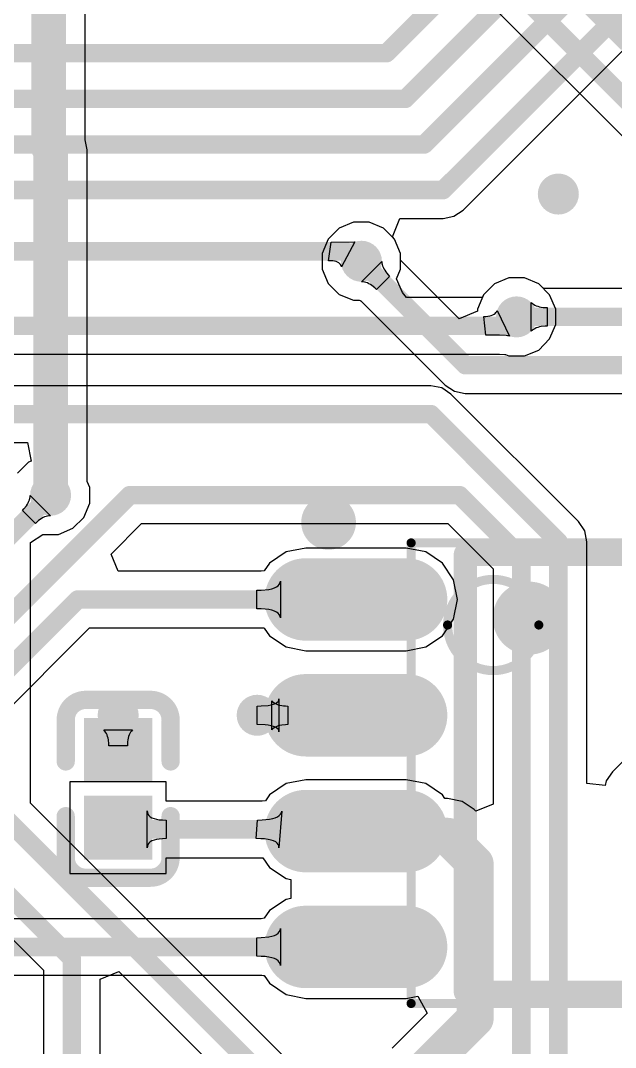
# Model space of a CAD drawing. Header units: millimetres. Extents: x -27 to 79, y -14 to 66.
# Drawn here: x 52.73 to 59.25, y 8.75 to 20.01 of the extents above; entities that cross this region are included whole.
import ezdxf

# ---------------------------------------------------------------- set-up
doc = ezdxf.new("R2010")
doc.units = ezdxf.units.MM
for name, color, linetype in [('BottomLayer', 5, 'Continuous'), ('Mechanical13', 56, 'Continuous'), ('TopLayer', 1, 'Continuous'), ('TopOverlay', 2, 'Continuous'), ('TopPaste', 8, 'Continuous'), ('TopSolder', 216, 'Continuous'), ('ViaHoleLayer', 16, 'Continuous')]:
    doc.layers.add(name, color=color, linetype=linetype)

msp = doc.modelspace()

# ---------------------------------------------------------------- hatches: boundary and pattern name
at = {"layer": 'BottomLayer'}
h = msp.add_hatch(color=5, dxfattribs=at)
edge = h.paths.add_edge_path()
edge.add_arc((58.622, 18.109), 0.225, 0, 360)
h = msp.add_hatch(color=5, dxfattribs=at)
edge = h.paths.add_edge_path()
edge.add_arc((56.463, 17.372), 0.225, 0, 360)
h = msp.add_hatch(color=5, dxfattribs=at)
edge = h.paths.add_edge_path()
edge.add_arc((58.164, 16.762), 0.225, 0, 360)
h = msp.add_hatch(color=5, dxfattribs=at)
edge = h.paths.add_edge_path()
edge.add_arc((53.055, 14.807), 0.225, 0, 360)
h = msp.add_hatch(color=5, dxfattribs=at)
edge = h.paths.add_edge_path()
edge.add_arc((53.796, 12.394), 0.225, 0, 360)
h = msp.add_hatch(color=5, dxfattribs=at)
edge = h.paths.add_edge_path()
edge.add_arc((55.32, 12.394), 0.225, 0, 360)
at = {"layer": 'TopLayer'}
h = msp.add_hatch(color=1, dxfattribs=at)
edge = h.paths.add_edge_path()
edge.add_arc((58.622, 18.109), 0.225, 0, 360)
h = msp.add_hatch(color=1, dxfattribs=at)
edge = h.paths.add_edge_path()
edge.add_arc((56.463, 17.372), 0.225, 0, 360)
h = msp.add_hatch(color=1, dxfattribs=at)
edge = h.paths.add_edge_path()
edge.add_arc((58.164, 16.762), 0.225, 0, 360)
h = msp.add_hatch(color=1, dxfattribs=at)
edge = h.paths.add_edge_path()
edge.add_arc((53.055, 14.807), 0.225, 0, 360)
h = msp.add_hatch(color=1, dxfattribs=at)
edge = h.paths.add_edge_path()
edge.add_arc((56.953, 13.664), 0.35, 270, 450)
edge.add_line((56.953, 14.014), (55.853, 14.014))
edge.add_arc((55.853, 13.664), 0.35, 90, 270)
edge.add_line((55.853, 13.314), (56.953, 13.314))
h = msp.add_hatch(color=1, dxfattribs=at)
edge = h.paths.add_edge_path()
edge.add_arc((56.953, 12.394), 0.35, 270, 450)
edge.add_line((56.953, 12.744), (55.853, 12.744))
edge.add_arc((55.853, 12.394), 0.35, 90, 270)
edge.add_line((55.853, 12.044), (56.953, 12.044))
h = msp.add_hatch(color=1, dxfattribs=at)
edge = h.paths.add_edge_path()
edge.add_arc((53.796, 12.394), 0.225, 0, 360)
h = msp.add_hatch(color=1, dxfattribs=at)
edge = h.paths.add_edge_path()
edge.add_arc((55.32, 12.394), 0.225, 0, 360)
for points in [[(54.121, 12.313), (54.121, 11.713), (53.471, 11.713), (53.471, 12.313)], [(54.121, 11.463), (54.121, 10.863), (53.471, 10.863), (53.471, 11.463)]]:
    msp.add_hatch(color=1, dxfattribs=at).paths.add_polyline_path(points)
h = msp.add_hatch(color=1, dxfattribs=at)
edge = h.paths.add_edge_path()
edge.add_arc((56.953, 11.124), 0.35, 270, 450)
edge.add_line((56.953, 11.474), (55.853, 11.474))
edge.add_arc((55.853, 11.124), 0.35, 90, 270)
edge.add_line((55.853, 10.774), (56.953, 10.774))
h = msp.add_hatch(color=1, dxfattribs=at)
edge = h.paths.add_edge_path()
edge.add_arc((56.953, 9.854), 0.35, 270, 450)
edge.add_line((56.953, 10.204), (55.853, 10.204))
edge.add_arc((55.853, 9.854), 0.35, 90, 270)
edge.add_line((55.853, 9.504), (56.953, 9.504))
at = {"layer": 'TopPaste'}
h = msp.add_hatch(color=8, dxfattribs=at)
edge = h.paths.add_edge_path()
edge.add_arc((56.953, 13.664), 0.35, 270, 450)
edge.add_line((56.953, 14.014), (55.853, 14.014))
edge.add_arc((55.853, 13.664), 0.35, 90, 270)
edge.add_line((55.853, 13.314), (56.953, 13.314))
h = msp.add_hatch(color=8, dxfattribs=at)
edge = h.paths.add_edge_path()
edge.add_arc((56.953, 12.394), 0.35, 270, 450)
edge.add_line((56.953, 12.744), (55.853, 12.744))
edge.add_arc((55.853, 12.394), 0.35, 90, 270)
edge.add_line((55.853, 12.044), (56.953, 12.044))
for points in [[(54.121, 12.313), (54.121, 11.713), (53.471, 11.713), (53.471, 12.313)], [(54.121, 11.463), (54.121, 10.863), (53.471, 10.863), (53.471, 11.463)]]:
    msp.add_hatch(color=8, dxfattribs=at).paths.add_polyline_path(points)
h = msp.add_hatch(color=8, dxfattribs=at)
edge = h.paths.add_edge_path()
edge.add_arc((56.953, 11.124), 0.35, 270, 450)
edge.add_line((56.953, 11.474), (55.853, 11.474))
edge.add_arc((55.853, 11.124), 0.35, 90, 270)
edge.add_line((55.853, 10.774), (56.953, 10.774))
h = msp.add_hatch(color=8, dxfattribs=at)
edge = h.paths.add_edge_path()
edge.add_arc((56.953, 9.854), 0.35, 270, 450)
edge.add_line((56.953, 10.204), (55.853, 10.204))
edge.add_arc((55.853, 9.854), 0.35, 90, 270)
edge.add_line((55.853, 9.504), (56.953, 9.504))
at = {"layer": 'TopSolder'}
h = msp.add_hatch(color=216, dxfattribs=at)
edge = h.paths.add_edge_path()
edge.add_arc((56.953, 13.664), 0.452, 270, 450)
edge.add_line((56.953, 14.115), (55.853, 14.115))
edge.add_arc((55.853, 13.664), 0.452, 90, 270)
edge.add_line((55.853, 13.212), (56.953, 13.212))
h = msp.add_hatch(color=216, dxfattribs=at)
edge = h.paths.add_edge_path()
edge.add_arc((56.953, 12.394), 0.452, 270, 450)
edge.add_line((56.953, 12.845), (55.853, 12.845))
edge.add_arc((55.853, 12.394), 0.452, 90, 270)
edge.add_line((55.853, 11.942), (56.953, 11.942))
for points in [[(54.171, 12.363), (54.171, 11.662), (53.42, 11.662), (53.42, 12.363)], [(54.171, 11.513), (54.171, 10.812), (53.42, 10.812), (53.42, 11.513)]]:
    msp.add_hatch(color=216, dxfattribs=at).paths.add_polyline_path(points)
h = msp.add_hatch(color=216, dxfattribs=at)
edge = h.paths.add_edge_path()
edge.add_arc((56.953, 11.124), 0.452, 270, 450)
edge.add_line((56.953, 11.575), (55.853, 11.575))
edge.add_arc((55.853, 11.124), 0.452, 90, 270)
edge.add_line((55.853, 10.672), (56.953, 10.672))
h = msp.add_hatch(color=216, dxfattribs=at)
edge = h.paths.add_edge_path()
edge.add_arc((56.953, 9.854), 0.452, 270, 450)
edge.add_line((56.953, 10.305), (55.853, 10.305))
edge.add_arc((55.853, 9.854), 0.452, 90, 270)
edge.add_line((55.853, 9.402), (56.953, 9.402))
at = {"layer": 'ViaHoleLayer'}
h = msp.add_hatch(color=16, dxfattribs=at)
edge = h.paths.add_edge_path()
edge.add_arc((58.622, 18.109), 0.1, 0, 360)
h = msp.add_hatch(color=16, dxfattribs=at)
edge = h.paths.add_edge_path()
edge.add_arc((56.463, 17.372), 0.1, 0, 360)
h = msp.add_hatch(color=16, dxfattribs=at)
edge = h.paths.add_edge_path()
edge.add_arc((58.164, 16.762), 0.1, 0, 360)
h = msp.add_hatch(color=16, dxfattribs=at)
edge = h.paths.add_edge_path()
edge.add_arc((53.055, 14.807), 0.1, 0, 360)
h = msp.add_hatch(color=16, dxfattribs=at)
edge = h.paths.add_edge_path()
edge.add_arc((53.796, 12.394), 0.1, 0, 360)
h = msp.add_hatch(color=16, dxfattribs=at)
edge = h.paths.add_edge_path()
edge.add_arc((55.32, 12.394), 0.1, 0, 360)

# ---------------------------------------------------------------- linework, layer by layer
at = {"layer": 'BottomLayer'}
for p, q in [((53.435, 18.704), (53.435, 22.554)), ((57.35, 20.719), (59.821, 18.248)), ((53.457, 18.595), (53.435, 18.704)), ((53.457, 14.956), (53.457, 18.595)), ((56.377, 17.8), (56.22, 17.735)), ((56.548, 17.8), (56.377, 17.8)), ((56.705, 17.735), (56.548, 17.8)), ((56.22, 17.735), (56.1, 17.615)), ((56.826, 17.615), (56.705, 17.735)), ((56.1, 17.615), (56.034, 17.457)), ((56.891, 17.457), (56.826, 17.615)), ((56.034, 17.457), (56.034, 17.287)), ((56.891, 17.394), (56.891, 17.457)), ((56.465, 17.147), (56.688, 17.37)), ((56.688, 17.37), (56.688, 17.354)), ((56.688, 17.354), (56.691, 17.338)), ((56.893, 17.386), (56.891, 17.394)), ((56.893, 17.385), (56.893, 17.386)), ((56.893, 17.384), (56.893, 17.385)), ((56.894, 17.383), (56.893, 17.384)), ((56.894, 17.382), (56.894, 17.383)), ((56.897, 17.377), (56.894, 17.382)), ((56.899, 17.375), (56.897, 17.377)), ((57.533, 16.741), (56.899, 17.375)), ((56.034, 17.287), (56.1, 17.129)), ((56.691, 17.338), (56.695, 17.322)), ((56.695, 17.322), (56.701, 17.306)), ((56.701, 17.306), (56.708, 17.29)), ((56.708, 17.29), (56.718, 17.273)), ((56.718, 17.273), (56.729, 17.257)), ((56.729, 17.257), (56.741, 17.24)), ((56.741, 17.24), (56.756, 17.223)), ((56.1, 17.129), (56.22, 17.009)), ((56.481, 17.146), (56.465, 17.147)), ((56.496, 17.144), (56.481, 17.146)), ((56.512, 17.14), (56.496, 17.144)), ((56.529, 17.134), (56.512, 17.14)), ((56.545, 17.126), (56.529, 17.134)), ((56.561, 17.117), (56.545, 17.126)), ((56.578, 17.106), (56.561, 17.117)), ((56.772, 17.206), (56.628, 17.063)), ((56.756, 17.223), (56.772, 17.206)), ((57.922, 17.125), (57.801, 17.005)), ((58.079, 17.191), (57.922, 17.125)), ((58.25, 17.191), (58.079, 17.191)), ((58.407, 17.125), (58.25, 17.191)), ((58.451, 17.081), (58.407, 17.125)), ((56.22, 17.009), (56.377, 16.944)), ((56.611, 17.079), (56.578, 17.106)), ((56.628, 17.063), (56.611, 17.079)), ((57.801, 17.005), (57.736, 16.848)), ((58.459, 17.077), (58.451, 17.081)), ((58.459, 17.076), (58.459, 17.077)), ((58.46, 17.076), (58.459, 17.076)), ((58.461, 17.075), (58.46, 17.076)), ((58.463, 17.075), (58.461, 17.075)), ((58.468, 17.074), (58.463, 17.075)), ((58.47, 17.073), (58.468, 17.074)), ((61.922, 17.073), (58.47, 17.073)), ((56.377, 16.944), (56.44, 16.944)), ((56.44, 16.944), (56.449, 16.942)), ((56.449, 16.942), (56.449, 16.942)), ((56.449, 16.942), (56.45, 16.941)), ((56.45, 16.941), (56.452, 16.941)), ((56.452, 16.941), (56.453, 16.94)), ((56.453, 16.94), (56.455, 16.939)), ((56.455, 16.939), (56.462, 16.934)), ((56.462, 16.934), (57.382, 16.013)), ((58.325, 16.605), (58.325, 16.92)), ((58.325, 16.92), (58.337, 16.909)), ((58.337, 16.909), (58.35, 16.9)), ((58.35, 16.9), (58.364, 16.891)), ((58.364, 16.891), (58.379, 16.884)), ((57.736, 16.825), (57.533, 16.741)), ((57.736, 16.848), (57.736, 16.825)), ((58.379, 16.884), (58.396, 16.878)), ((58.396, 16.878), (58.414, 16.873)), ((58.414, 16.873), (58.434, 16.869)), ((58.434, 16.869), (58.455, 16.866)), ((58.455, 16.866), (58.477, 16.865)), ((58.477, 16.865), (58.5, 16.864)), ((58.5, 16.864), (58.5, 16.661)), ((58.337, 16.616), (58.325, 16.605)), ((58.35, 16.625), (58.337, 16.616)), ((58.364, 16.633), (58.35, 16.625)), ((58.379, 16.641), (58.364, 16.633)), ((58.396, 16.647), (58.379, 16.641)), ((58.414, 16.652), (58.396, 16.647)), ((58.434, 16.656), (58.414, 16.652)), ((58.477, 16.66), (58.434, 16.656)), ((58.5, 16.661), (58.477, 16.66)), ((57.382, 16.013), (57.483, 15.946)), ((57.483, 15.946), (57.602, 15.922)), ((57.602, 15.922), (63.922, 15.922)), ((53.484, 14.892), (53.457, 14.956)), ((53.484, 14.721), (53.484, 14.892)), ((53.418, 14.564), (53.484, 14.721)), ((53.298, 14.444), (53.418, 14.564)), ((53.141, 14.378), (53.298, 14.444)), ((52.836, 14.289), (52.97, 14.378)), ((52.97, 14.378), (53.141, 14.378)), ((52.836, 11.43), (52.836, 14.289)), ((56.124, 8.143), (52.836, 11.43)), ((52.211, 10.363), (52.977, 9.598)), ((52.977, 9.598), (52.977, 6.731)), ((53.598, 9.502), (53.802, 9.586)), ((53.802, 9.586), (55.593, 7.795)), ((53.598, 6.734), (53.598, 9.502))]:
    msp.add_line(p, q, dxfattribs=at)
for points, const_width in [([(53.034, 18.617), (53.034, 22.554)], 0.381), ([(57.225, 21.919), (59.384, 19.76)], 0.203), ([(57.479, 21.03), (60.04, 18.468)], 0.203), ([(53.034, 18.617), (53.055, 18.595)], 0.381), ([(53.055, 14.807), (53.055, 18.595)], 0.381), ([(56.463, 17.372), (57.602, 16.233)], 0.203), ([(58.164, 16.762), (62.051, 16.762)], 0.203), ([(57.602, 16.233), (63.943, 16.233)], 0.203), ([(52.526, 11.301), (55.904, 7.923)], 0.203), ([(52.119, 10.895), (53.288, 9.727)], 0.203), ([(53.288, 6.425), (53.288, 9.727)], 0.203)]:
    msp.add_lwpolyline(points, dxfattribs=dict(at, const_width=const_width))
for points, const_width in [([(52.938, 18.617, 1), (53.129, 18.617, 1)], 0.191), ([(52.938, 18.617, 1), (53.129, 18.617, 1)], 0.191), ([(52.96, 18.595, 1), (53.151, 18.595, 1)], 0.191), ([(52.96, 18.595, 1), (53.151, 18.595, 1)], 0.191), ([(56.412, 17.372, 1), (56.513, 17.372, 1)], 0.102), ([(58.114, 16.762, 1), (58.215, 16.762, 1)], 0.102), ([(57.551, 16.233, 1), (57.653, 16.233, 1)], 0.102), ([(57.551, 16.233, 1), (57.653, 16.233, 1)], 0.102), ([(52.96, 14.807, 1), (53.151, 14.807, 1)], 0.191), ([(53.237, 9.727, 1), (53.338, 9.727, 1)], 0.102), ([(53.237, 9.727, 1), (53.338, 9.727, 1)], 0.102)]:
    msp.add_lwpolyline(points, format="xyb", close=True, dxfattribs=dict(at, const_width=const_width))
at = {"layer": 'Mechanical13', "const_width": 0.1}
for points in [[(57.008, 14.284), (60.998, 14.284)], [(57.008, 9.234), (57.008, 14.284)], [(57.008, 9.234), (60.998, 9.234)]]:
    msp.add_lwpolyline(points, dxfattribs=at)
at = {"layer": 'Mechanical13'}
for points, const_width in [([(56.983, 14.284, 1), (57.033, 14.284, 1)], 0.05), ([(56.983, 14.284, 1), (57.033, 14.284, 1)], 0.05), ([(58.408, 13.384, 1), (57.408, 13.384, 1)], 0.1), ([(57.383, 13.384, 1), (57.433, 13.384, 1)], 0.05), ([(58.383, 13.384, 1), (58.433, 13.384, 1)], 0.05), ([(56.983, 9.234, 1), (57.033, 9.234, 1)], 0.05), ([(56.983, 9.234, 1), (57.033, 9.234, 1)], 0.05)]:
    msp.add_lwpolyline(points, format="xyb", close=True, dxfattribs=dict(at, const_width=const_width))
at = {"layer": 'TopLayer'}
for p, q in [((57.578, 17.933), (60.434, 20.79)), ((57.477, 17.866), (57.578, 17.933)), ((56.802, 17.639), (56.886, 17.842)), ((56.886, 17.842), (57.358, 17.842)), ((57.358, 17.842), (57.477, 17.866)), ((56.103, 17.378), (56.13, 17.582)), ((56.13, 17.582), (56.389, 17.585)), ((56.389, 17.585), (56.246, 17.311)), ((56.826, 17.615), (56.802, 17.639)), ((56.891, 17.457), (56.826, 17.615)), ((56.891, 17.287), (56.891, 17.457)), ((56.127, 17.378), (56.103, 17.378)), ((56.148, 17.376), (56.127, 17.378)), ((56.168, 17.372), (56.148, 17.376)), ((56.185, 17.368), (56.168, 17.372)), ((56.201, 17.362), (56.185, 17.368)), ((56.214, 17.354), (56.201, 17.362)), ((56.225, 17.345), (56.214, 17.354)), ((56.234, 17.335), (56.225, 17.345)), ((56.241, 17.324), (56.234, 17.335)), ((56.246, 17.311), (56.241, 17.324)), ((56.846, 17.178), (56.891, 17.287)), ((56.913, 17.028), (56.846, 17.178)), ((57.922, 17.125), (57.801, 17.005)), ((58.079, 17.191), (57.922, 17.125)), ((58.25, 17.191), (58.079, 17.191)), ((58.407, 17.125), (58.25, 17.191)), ((58.527, 17.005), (58.407, 17.125)), ((56.959, 16.975), (56.913, 17.028)), ((57.801, 17.005), (57.789, 16.975)), ((58.593, 16.848), (58.527, 17.005)), ((57.789, 16.975), (56.959, 16.975)), ((57.87, 16.772), (57.887, 16.777)), ((57.887, 16.777), (57.903, 16.783)), ((57.903, 16.783), (57.917, 16.791)), ((57.917, 16.791), (57.928, 16.799)), ((57.928, 16.799), (57.938, 16.81)), ((57.938, 16.81), (57.946, 16.821)), ((57.946, 16.821), (57.951, 16.834)), ((57.951, 16.834), (58.085, 16.552)), ((58.593, 16.677), (58.593, 16.848)), ((57.804, 16.766), (57.828, 16.767)), ((57.827, 16.563), (57.804, 16.766)), ((57.828, 16.767), (57.85, 16.769)), ((57.85, 16.769), (57.87, 16.772)), ((58.527, 16.52), (58.593, 16.677)), ((57.978, 16.561), (57.827, 16.563)), ((58.05, 16.558), (57.978, 16.561)), ((58.065, 16.556), (58.05, 16.558)), ((58.077, 16.554), (58.065, 16.556)), ((58.085, 16.552), (58.077, 16.554)), ((58.407, 16.399), (58.527, 16.52)), ((51.675, 16.354), (57.978, 16.354)), ((57.978, 16.354), (58.034, 16.351)), ((58.034, 16.351), (58.039, 16.35)), ((58.039, 16.35), (58.041, 16.35)), ((58.041, 16.35), (58.079, 16.334)), ((58.079, 16.334), (58.25, 16.334)), ((58.25, 16.334), (58.407, 16.399)), ((57.225, 16.006), (51.018, 16.006)), ((57.344, 15.983), (57.225, 16.006)), ((57.444, 15.915), (57.344, 15.983)), ((58.843, 14.517), (57.444, 15.915)), ((50.748, 15.385), (52.801, 15.385)), ((52.801, 15.385), (52.842, 15.182)), ((52.813, 15.17), (52.692, 15.049)), ((52.842, 15.182), (52.813, 15.17)), ((52.817, 14.741), (52.823, 14.757)), ((52.823, 14.757), (52.827, 14.773)), ((52.827, 14.773), (52.83, 14.789)), ((52.83, 14.789), (52.83, 14.804)), ((52.83, 14.804), (53.053, 14.582)), ((52.746, 14.641), (52.762, 14.658)), ((52.89, 14.497), (52.746, 14.641)), ((52.762, 14.658), (52.79, 14.691)), ((52.79, 14.691), (52.801, 14.708)), ((52.801, 14.708), (52.81, 14.724)), ((52.81, 14.724), (52.817, 14.741)), ((52.924, 14.528), (52.907, 14.514)), ((52.94, 14.541), (52.924, 14.528)), ((52.957, 14.552), (52.94, 14.541)), ((52.973, 14.561), (52.957, 14.552)), ((52.99, 14.569), (52.973, 14.561)), ((53.006, 14.574), (52.99, 14.569)), ((53.022, 14.579), (53.006, 14.574)), ((53.037, 14.581), (53.022, 14.579)), ((53.053, 14.582), (53.037, 14.581)), ((52.907, 14.514), (52.89, 14.497)), ((53.718, 14.162), (54.051, 14.496)), ((54.051, 14.496), (57.41, 14.496)), ((57.41, 14.496), (57.906, 14)), ((58.911, 14.416), (58.843, 14.517)), ((58.934, 14.297), (58.911, 14.416)), ((55.853, 14.228), (55.637, 14.185)), ((56.953, 14.228), (55.853, 14.228)), ((57.168, 14.185), (56.953, 14.228)), ((58.934, 11.645), (58.934, 14.297)), ((53.795, 13.974), (53.718, 14.162)), ((55.637, 14.185), (55.454, 14.062)), ((57.351, 14.062), (57.168, 14.185)), ((55.365, 13.974), (53.795, 13.974)), ((55.397, 13.978), (55.365, 13.974)), ((55.454, 14.062), (55.397, 13.978)), ((57.474, 13.879), (57.351, 14.062)), ((57.906, 14), (57.906, 11.421)), ((55.571, 13.846), (55.574, 13.865)), ((55.574, 13.865), (55.574, 13.462)), ((57.517, 13.664), (57.474, 13.879)), ((55.316, 13.765), (55.365, 13.766)), ((55.316, 13.562), (55.316, 13.765)), ((55.365, 13.766), (55.447, 13.774)), ((55.447, 13.774), (55.481, 13.781)), ((55.481, 13.781), (55.509, 13.79)), ((55.509, 13.79), (55.532, 13.801)), ((55.532, 13.801), (55.55, 13.814)), ((55.55, 13.814), (55.563, 13.829)), ((55.563, 13.829), (55.571, 13.846)), ((57.474, 13.448), (57.517, 13.664)), ((55.365, 13.561), (55.316, 13.562)), ((55.409, 13.558), (55.365, 13.561)), ((55.447, 13.553), (55.409, 13.558)), ((55.481, 13.546), (55.447, 13.553)), ((55.509, 13.537), (55.481, 13.546)), ((55.532, 13.526), (55.509, 13.537)), ((55.55, 13.513), (55.532, 13.526)), ((55.563, 13.498), (55.55, 13.513)), ((55.571, 13.481), (55.563, 13.498)), ((55.574, 13.462), (55.571, 13.481)), ((57.351, 13.265), (57.474, 13.448)), ((52.304, 12.174), (53.483, 13.353)), ((53.483, 13.353), (55.372, 13.353)), ((55.372, 13.353), (55.388, 13.352)), ((55.388, 13.352), (55.396, 13.351)), ((55.396, 13.351), (55.454, 13.265)), ((55.454, 13.265), (55.637, 13.143)), ((57.168, 13.143), (57.351, 13.265)), ((55.637, 13.143), (55.853, 13.1)), ((55.853, 13.1), (56.953, 13.1)), ((56.953, 13.1), (57.168, 13.143)), ((60.053, 12.613), (59.215, 11.775)), ((55.365, 12.496), (55.441, 12.502)), ((55.441, 12.502), (55.472, 12.508)), ((55.472, 12.508), (55.499, 12.515)), ((55.48, 12.236), (55.48, 12.551)), ((55.48, 12.551), (55.492, 12.541)), ((55.492, 12.541), (55.505, 12.531)), ((55.499, 12.515), (55.52, 12.524)), ((55.505, 12.531), (55.519, 12.523)), ((55.519, 12.523), (55.535, 12.515)), ((55.52, 12.524), (55.537, 12.534)), ((55.535, 12.515), (55.551, 12.509)), ((55.537, 12.534), (55.549, 12.546)), ((55.549, 12.546), (55.556, 12.56)), ((55.551, 12.509), (55.57, 12.504)), ((55.556, 12.56), (55.558, 12.575)), ((55.558, 12.575), (55.558, 12.212)), ((55.57, 12.504), (55.589, 12.5)), ((55.589, 12.5), (55.61, 12.497)), ((55.32, 12.495), (55.365, 12.496)), ((55.32, 12.292), (55.32, 12.495)), ((55.61, 12.497), (55.632, 12.496)), ((55.632, 12.496), (55.655, 12.495)), ((55.655, 12.495), (55.655, 12.292)), ((55.406, 12.289), (55.32, 12.292)), ((55.441, 12.285), (55.406, 12.289)), ((55.472, 12.279), (55.441, 12.285)), ((55.499, 12.272), (55.472, 12.279)), ((55.551, 12.278), (55.535, 12.272)), ((55.57, 12.283), (55.551, 12.278)), ((55.589, 12.287), (55.57, 12.283)), ((55.632, 12.291), (55.589, 12.287)), ((55.655, 12.292), (55.632, 12.291)), ((53.649, 12.221), (53.638, 12.233)), ((53.638, 12.233), (53.953, 12.233)), ((53.658, 12.208), (53.649, 12.221)), ((53.667, 12.194), (53.658, 12.208)), ((53.674, 12.179), (53.667, 12.194)), ((53.68, 12.162), (53.674, 12.179)), ((53.685, 12.144), (53.68, 12.162)), ((53.911, 12.162), (53.906, 12.144)), ((53.917, 12.179), (53.911, 12.162)), ((53.925, 12.194), (53.917, 12.179)), ((53.933, 12.208), (53.925, 12.194)), ((53.943, 12.221), (53.933, 12.208)), ((53.953, 12.233), (53.943, 12.221)), ((55.492, 12.247), (55.48, 12.236)), ((55.505, 12.256), (55.492, 12.247)), ((55.52, 12.263), (55.499, 12.272)), ((55.519, 12.265), (55.505, 12.256)), ((55.535, 12.272), (55.519, 12.265)), ((55.537, 12.253), (55.52, 12.263)), ((55.549, 12.241), (55.537, 12.253)), ((55.556, 12.228), (55.549, 12.241)), ((55.558, 12.212), (55.556, 12.228)), ((53.689, 12.124), (53.685, 12.144)), ((53.693, 12.081), (53.689, 12.124)), ((53.694, 12.058), (53.693, 12.081)), ((53.897, 12.058), (53.694, 12.058)), ((53.898, 12.081), (53.897, 12.058)), ((53.899, 12.103), (53.898, 12.081)), ((53.902, 12.124), (53.899, 12.103)), ((53.906, 12.144), (53.902, 12.124)), ((59.215, 11.775), (59.147, 11.674)), ((54.324, 11.666), (53.267, 11.666)), ((53.267, 11.666), (53.267, 10.659)), ((54.324, 11.454), (54.324, 11.666)), ((55.637, 11.645), (55.454, 11.522)), ((55.853, 11.688), (55.637, 11.645)), ((56.953, 11.688), (55.853, 11.688)), ((57.168, 11.645), (56.953, 11.688)), ((57.351, 11.522), (57.168, 11.645)), ((59.137, 11.625), (58.934, 11.645)), ((59.147, 11.674), (59.137, 11.625)), ((55.454, 11.522), (55.41, 11.457)), ((57.379, 11.482), (57.351, 11.522)), ((55.373, 11.454), (54.324, 11.454)), ((55.41, 11.457), (55.373, 11.454)), ((57.408, 11.482), (57.379, 11.482)), ((57.566, 11.45), (57.408, 11.482)), ((57.701, 11.36), (57.566, 11.45)), ((57.906, 11.421), (57.719, 11.343)), ((54.115, 10.94), (54.115, 11.346)), ((54.115, 11.346), (54.117, 11.327)), ((54.117, 11.327), (54.123, 11.31)), ((54.123, 11.31), (54.133, 11.295)), ((54.133, 11.295), (54.148, 11.281)), ((54.148, 11.281), (54.166, 11.27)), ((54.166, 11.27), (54.189, 11.261)), ((54.189, 11.261), (54.216, 11.254)), ((55.456, 11.254), (55.49, 11.261)), ((55.49, 11.261), (55.519, 11.27)), ((55.519, 11.27), (55.543, 11.281)), ((55.543, 11.281), (55.562, 11.294)), ((55.589, 11.344), (55.559, 10.942)), ((55.562, 11.294), (55.576, 11.309)), ((55.576, 11.309), (55.585, 11.326)), ((55.585, 11.326), (55.589, 11.344)), ((57.719, 11.343), (57.701, 11.36)), ((54.216, 11.254), (54.247, 11.249)), ((54.247, 11.249), (54.282, 11.246)), ((54.282, 11.246), (54.321, 11.245)), ((54.321, 11.245), (54.321, 11.042)), ((55.31, 11.042), (55.324, 11.245)), ((55.324, 11.245), (55.373, 11.246)), ((55.373, 11.246), (55.456, 11.254)), ((54.247, 11.037), (54.216, 11.032)), ((54.282, 11.041), (54.247, 11.037)), ((54.321, 11.042), (54.282, 11.041)), ((55.359, 11.041), (55.31, 11.042)), ((55.402, 11.038), (55.359, 11.041)), ((55.44, 11.033), (55.402, 11.038)), ((54.117, 10.959), (54.115, 10.94)), ((54.123, 10.977), (54.117, 10.959)), ((54.133, 10.992), (54.123, 10.977)), ((54.148, 11.005), (54.133, 10.992)), ((54.166, 11.016), (54.148, 11.005)), ((54.189, 11.025), (54.166, 11.016)), ((54.216, 11.032), (54.189, 11.025)), ((55.473, 11.026), (55.44, 11.033)), ((55.5, 11.017), (55.473, 11.026)), ((55.523, 11.006), (55.5, 11.017)), ((55.539, 10.993), (55.523, 11.006)), ((55.551, 10.978), (55.539, 10.993)), ((55.558, 10.961), (55.551, 10.978)), ((55.559, 10.942), (55.558, 10.961)), ((54.324, 10.659), (54.324, 10.832)), ((54.324, 10.832), (55.366, 10.832)), ((55.366, 10.832), (55.381, 10.831)), ((55.381, 10.831), (55.383, 10.831)), ((55.383, 10.831), (55.454, 10.725)), ((55.454, 10.725), (55.637, 10.603)), ((53.267, 10.659), (54.324, 10.659)), ((55.637, 10.603), (55.689, 10.592)), ((55.689, 10.592), (55.689, 10.385)), ((55.637, 10.375), (55.454, 10.252)), ((55.689, 10.385), (55.637, 10.375)), ((55.454, 10.252), (55.397, 10.168)), ((55.365, 10.164), (45.796, 10.164)), ((55.397, 10.168), (55.365, 10.164)), ((55.563, 10.019), (55.571, 10.036)), ((55.571, 10.036), (55.574, 10.055)), ((55.574, 10.055), (55.574, 9.652)), ((55.316, 9.955), (55.365, 9.956)), ((55.316, 9.752), (55.316, 9.955)), ((55.365, 9.956), (55.447, 9.964)), ((55.447, 9.964), (55.481, 9.971)), ((55.481, 9.971), (55.509, 9.98)), ((55.509, 9.98), (55.532, 9.991)), ((55.532, 9.991), (55.55, 10.004)), ((55.55, 10.004), (55.563, 10.019)), ((55.365, 9.751), (55.316, 9.752)), ((55.409, 9.748), (55.365, 9.751)), ((55.447, 9.743), (55.409, 9.748)), ((55.481, 9.736), (55.447, 9.743)), ((55.509, 9.727), (55.481, 9.736)), ((55.532, 9.716), (55.509, 9.727)), ((55.55, 9.703), (55.532, 9.716)), ((55.563, 9.688), (55.55, 9.703)), ((55.571, 9.671), (55.563, 9.688)), ((55.574, 9.652), (55.571, 9.671)), ((45.918, 9.543), (55.372, 9.543)), ((55.372, 9.543), (55.388, 9.542)), ((55.388, 9.542), (55.396, 9.541)), ((55.396, 9.541), (55.454, 9.455)), ((55.454, 9.455), (55.637, 9.333)), ((55.637, 9.333), (55.853, 9.29)), ((55.853, 9.29), (56.953, 9.29)), ((56.953, 9.29), (57.083, 9.316)), ((57.083, 9.316), (57.183, 9.128)), ((57.183, 9.128), (56.799, 8.744))]:
    msp.add_line(p, q, dxfattribs=at)
for points, const_width in [([(56.737, 19.653), (58.668, 21.584)], 0.203), ([(56.944, 19.153), (59.074, 21.283)], 0.203), ([(57.151, 18.653), (59.685, 21.187)], 0.203), ([(57.358, 18.153), (60.215, 21.009)], 0.203), ([(46.58, 19.653), (56.737, 19.653)], 0.203), ([(46.58, 19.153), (56.944, 19.153)], 0.203), ([(46.58, 18.653), (57.151, 18.653)], 0.203), ([(46.58, 18.153), (57.358, 18.153)], 0.203), ([(51.338, 17.48), (56.288, 17.48)], 0.203), ([(56.288, 17.48), (56.396, 17.372)], 0.203), ([(56.396, 17.372), (56.463, 17.372)], 0.203), ([(58, 16.664), (58.098, 16.762)], 0.203), ([(58.098, 16.762), (58.164, 16.762)], 0.203), ([(51.404, 16.664), (58, 16.664)], 0.203), ([(50.748, 15.696), (57.225, 15.696)], 0.203), ([(57.225, 15.696), (58.623, 14.297)], 0.203), ([(51.916, 12.8), (53.923, 14.807)], 0.203), ([(52.332, 14.084), (53.055, 14.807)], 0.203), ([(53.923, 14.807), (57.539, 14.807)], 0.203), ([(57.539, 14.807), (58.217, 14.129)], 0.203), ([(58.623, 8.204), (58.623, 14.297)], 0.203), ([(58.217, 8.497), (58.217, 14.129)], 0.203), ([(52.084, 12.394), (53.354, 13.664)], 0.203), ([(53.354, 13.664), (56.403, 13.664)], 0.203), ([(53.796, 12.013), (53.796, 12.394)], 0.203), ([(55.32, 12.394), (56.403, 12.394)], 0.203), ([(53.796, 11.163), (53.815, 11.143)], 0.203), ([(56.403, 11.124), (56.459, 11.067)], 0.406), ([(56.459, 11.067), (57.408, 11.067)], 0.406), ([(57.408, 11.067), (57.709, 10.766)], 0.406), ([(53.815, 11.143), (56.383, 11.143)], 0.203), ([(56.383, 11.143), (56.403, 11.124)], 0.203), ([(57.709, 9.068), (57.709, 10.766)], 0.406), ([(45.668, 9.854), (56.403, 9.854)], 0.203), ([(56.971, 8.33), (57.709, 9.068)], 0.406)]:
    msp.add_lwpolyline(points, dxfattribs=dict(at, const_width=const_width))
for points, const_width in [([(56.686, 19.653, 1), (56.787, 19.653, 1)], 0.102), ([(56.686, 19.653, 1), (56.787, 19.653, 1)], 0.102), ([(56.893, 19.153, 1), (56.995, 19.153, 1)], 0.102), ([(56.893, 19.153, 1), (56.995, 19.153, 1)], 0.102), ([(57.1, 18.653, 1), (57.202, 18.653, 1)], 0.102), ([(57.1, 18.653, 1), (57.202, 18.653, 1)], 0.102), ([(57.307, 18.153, 1), (57.409, 18.153, 1)], 0.102), ([(57.307, 18.153, 1), (57.409, 18.153, 1)], 0.102), ([(56.237, 17.48, 1), (56.339, 17.48, 1)], 0.102), ([(56.237, 17.48, 1), (56.339, 17.48, 1)], 0.102), ([(56.345, 17.372, 1), (56.447, 17.372, 1)], 0.102), ([(56.345, 17.372, 1), (56.447, 17.372, 1)], 0.102), ([(56.412, 17.372, 1), (56.513, 17.372, 1)], 0.102), ([(58.047, 16.762, 1), (58.148, 16.762, 1)], 0.102), ([(58.047, 16.762, 1), (58.148, 16.762, 1)], 0.102), ([(58.114, 16.762, 1), (58.215, 16.762, 1)], 0.102), ([(57.949, 16.664, 1), (58.05, 16.664, 1)], 0.102), ([(57.949, 16.664, 1), (58.05, 16.664, 1)], 0.102), ([(57.174, 15.696, 1), (57.275, 15.696, 1)], 0.102), ([(57.174, 15.696, 1), (57.275, 15.696, 1)], 0.102), ([(53.005, 14.807, 1), (53.106, 14.807, 1)], 0.102), ([(53.872, 14.807, 1), (53.973, 14.807, 1)], 0.102), ([(53.872, 14.807, 1), (53.973, 14.807, 1)], 0.102), ([(57.488, 14.807, 1), (57.59, 14.807, 1)], 0.102), ([(57.488, 14.807, 1), (57.59, 14.807, 1)], 0.102), ([(58.573, 14.297, 1), (58.674, 14.297, 1)], 0.102), ([(58.573, 14.297, 1), (58.674, 14.297, 1)], 0.102), ([(58.166, 14.129, 1), (58.268, 14.129, 1)], 0.102), ([(58.166, 14.129, 1), (58.268, 14.129, 1)], 0.102), ([(53.304, 13.664, 1), (53.405, 13.664, 1)], 0.102), ([(53.304, 13.664, 1), (53.405, 13.664, 1)], 0.102), ([(56.352, 13.664, 1), (56.453, 13.664, 1)], 0.102), ([(53.745, 12.394, 1), (53.846, 12.394, 1)], 0.102), ([(55.269, 12.394, 1), (55.37, 12.394, 1)], 0.102), ([(56.352, 12.394, 1), (56.453, 12.394, 1)], 0.102), ([(53.745, 12.013, 1), (53.846, 12.013, 1)], 0.102), ([(53.745, 11.163, 1), (53.846, 11.163, 1)], 0.102), ([(56.301, 11.124, 1), (56.504, 11.124, 1)], 0.203), ([(56.357, 11.067, 1), (56.56, 11.067, 1)], 0.203), ([(56.357, 11.067, 1), (56.56, 11.067, 1)], 0.203), ([(57.306, 11.067, 1), (57.509, 11.067, 1)], 0.203), ([(57.306, 11.067, 1), (57.509, 11.067, 1)], 0.203), ([(53.764, 11.143, 1), (53.866, 11.143, 1)], 0.102), ([(53.764, 11.143, 1), (53.866, 11.143, 1)], 0.102), ([(56.332, 11.143, 1), (56.434, 11.143, 1)], 0.102), ([(56.332, 11.143, 1), (56.434, 11.143, 1)], 0.102), ([(56.352, 11.124, 1), (56.453, 11.124, 1)], 0.102), ([(57.607, 10.766, 1), (57.811, 10.766, 1)], 0.203), ([(57.607, 10.766, 1), (57.811, 10.766, 1)], 0.203), ([(56.352, 9.854, 1), (56.453, 9.854, 1)], 0.102), ([(57.607, 9.068, 1), (57.811, 9.068, 1)], 0.203), ([(57.607, 9.068, 1), (57.811, 9.068, 1)], 0.203)]:
    msp.add_lwpolyline(points, format="xyb", close=True, dxfattribs=dict(at, const_width=const_width))
at = {"layer": 'TopOverlay'}
for points, const_width in [([(56.253, 14.509, 1), (55.953, 14.509, 1)], 0.3), ([(55.878, 14.509, 1), (56.028, 14.509, 1)], 0.15), ([(56.178, 14.509, 1), (56.328, 14.509, 1)], 0.15), ([(57.539, 14.159, 1), (57.666, 14.159, 1)], 0.127), ([(57.539, 14.159, 1), (57.666, 14.159, 1)], 0.127), ([(58.503, 13.459, 1), (58.103, 13.459, 1)], 0.4), ([(58.003, 13.459, 1), (58.203, 13.459, 1)], 0.2), ([(58.403, 13.459, 1), (58.603, 13.459, 1)], 0.2), ([(53.391, 12.563, 1), (53.491, 12.563, 1)], 0.1), ([(53.391, 12.563, 1), (53.491, 12.563, 1)], 0.1), ([(54.101, 12.563, 1), (54.201, 12.563, 1)], 0.1), ([(54.101, 12.563, 1), (54.201, 12.563, 1)], 0.1), ([(53.171, 12.343, 1), (53.271, 12.343, 1)], 0.1), ([(53.171, 12.338, 1), (53.271, 12.338, 1)], 0.1), ([(54.321, 12.343, 1), (54.421, 12.343, 1)], 0.1), ([(54.321, 12.338, 1), (54.421, 12.338, 1)], 0.1), ([(53.171, 11.888, 1), (53.271, 11.888, 1)], 0.1), ([(54.321, 11.888, 1), (54.421, 11.888, 1)], 0.1), ([(53.171, 11.288, 1), (53.271, 11.288, 1)], 0.1), ([(54.321, 11.288, 1), (54.421, 11.288, 1)], 0.1), ([(53.171, 10.838, 1), (53.271, 10.838, 1)], 0.1), ([(53.171, 10.833, 1), (53.271, 10.833, 1)], 0.1), ([(54.321, 10.838, 1), (54.421, 10.838, 1)], 0.1), ([(54.321, 10.833, 1), (54.421, 10.833, 1)], 0.1), ([(53.391, 10.613, 1), (53.491, 10.613, 1)], 0.1), ([(53.391, 10.613, 1), (53.491, 10.613, 1)], 0.1), ([(54.101, 10.613, 1), (54.201, 10.613, 1)], 0.1), ([(54.101, 10.613, 1), (54.201, 10.613, 1)], 0.1), ([(57.539, 9.359, 1), (57.666, 9.359, 1)], 0.127), ([(57.539, 9.359, 1), (57.666, 9.359, 1)], 0.127)]:
    msp.add_lwpolyline(points, format="xyb", close=True, dxfattribs=dict(at, const_width=const_width))
for points, const_width in [([(57.603, 14.159), (60.403, 14.159)], 0.254), ([(57.603, 9.359), (57.603, 14.159)], 0.254), ([(53.441, 12.563), (54.151, 12.563)], 0.2), ([(53.221, 11.888), (53.221, 12.338)], 0.2), ([(54.371, 11.888), (54.371, 12.338)], 0.2), ([(53.221, 10.838), (53.221, 11.288)], 0.2), ([(54.371, 10.838), (54.371, 11.288)], 0.2), ([(53.441, 10.613), (54.151, 10.613)], 0.2), ([(57.603, 9.359), (60.403, 9.359)], 0.254)]:
    msp.add_lwpolyline(points, dxfattribs=dict(at, const_width=const_width))
at = {"layer": 'TopOverlay', "const_width": 0.2}
for points in [[(53.221, 12.343, -0.414214), (53.441, 12.563)], [(54.151, 12.563, -0.414214), (54.371, 12.343)], [(53.441, 10.613, -0.414214), (53.221, 10.833)], [(54.371, 10.833, -0.414214), (54.151, 10.613)]]:
    msp.add_lwpolyline(points, format="xyb", dxfattribs=at)

doc.saveas('drawing.dxf')
